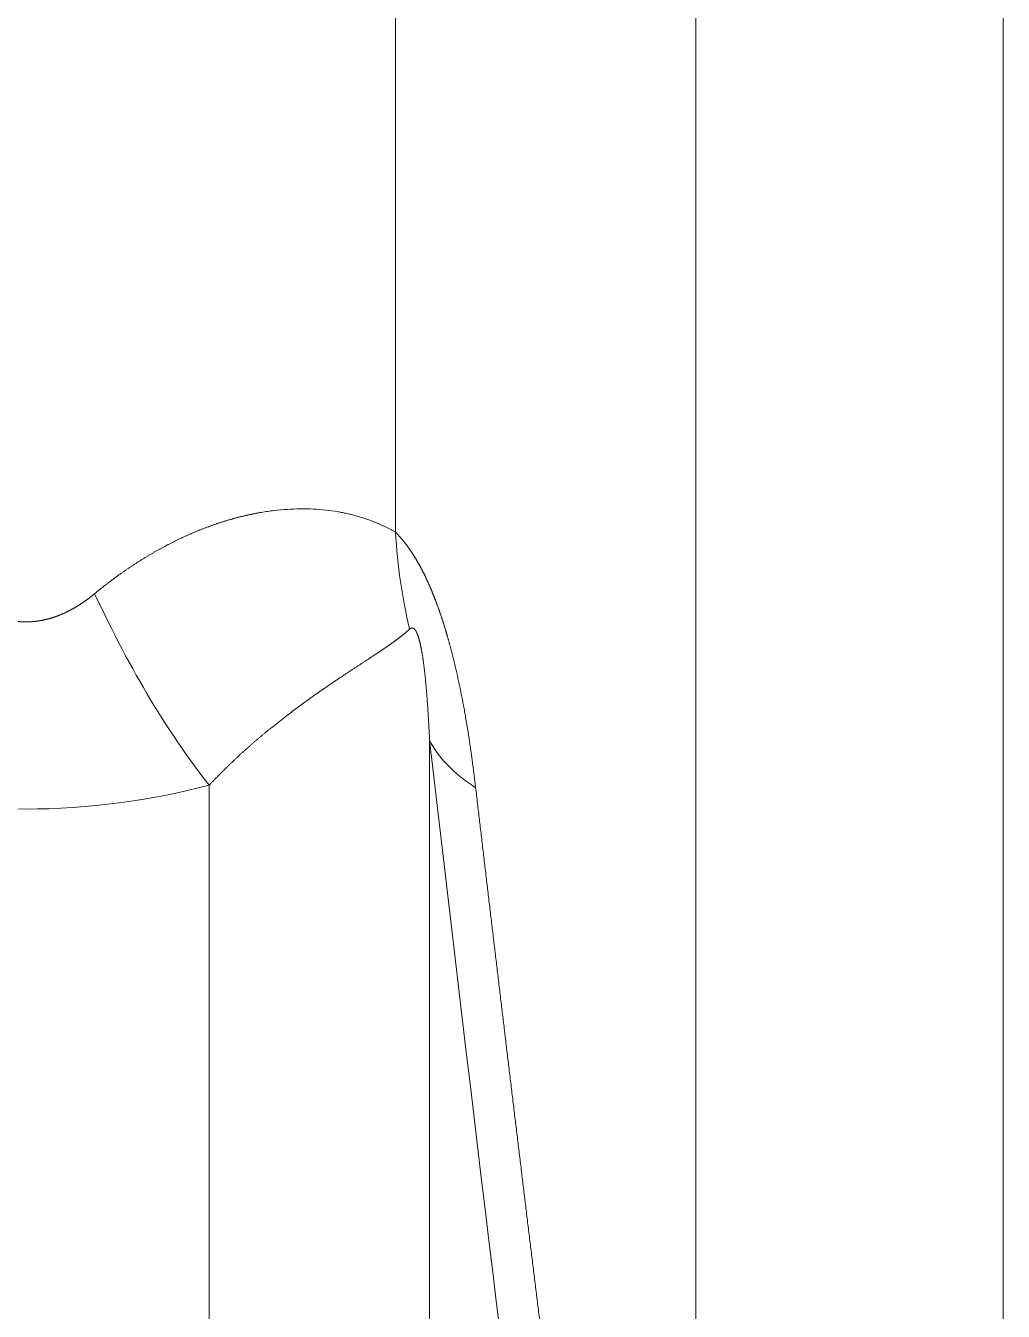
# Model space of a CAD drawing. Header units: millimetres. Extents: x 4664 to 8864, y -38 to 2932.
# Drawn here: x 7940.621 to 7944.417, y 2252.631 to 2257.621 of the extents above; entities that cross this region are included whole.
import ezdxf

# ---------------------------------------------------------------- set-up
doc = ezdxf.new("R2010")
doc.units = ezdxf.units.MM

msp = doc.modelspace()

# ---------------------------------------------------------------- linework, layer by layer
at = {"lineweight": 5}
for p, q in [((7942.0577, 2255.6545), (7942.0577, 2274.0569)), ((7944.4175, 2271.1336), (7944.4175, 2247.5065)), ((7943.2229, 2247.8684), (7943.2229, 2270.7219)), ((7942.1896, 2240.3411), (7942.1896, 2254.8477)), ((7941.3336, 2254.6732), (7941.3336, 2240.8271))]:
    msp.add_line(p, q, dxfattribs=at)
for centre, major_axis, ratio, start_param, end_param in [((7944.4469, 2256.2373), (1.8427, 1.851), 0.824618, 2.503991, 2.670008), ((7941.3336, 2256.8128), (-0.6646, 2.5259), 0.341532, 2.064293, 2.485189), ((7944.7577, 2255.2376), (2.5944, 0.3015), 0.315798, 3.251983, 3.506818), ((7950.7991, 2233.0242), (-8.8397, 54.288), 0.099808, 1.14091, 1.295848)]:
    msp.add_ellipse(centre, major_axis=major_axis, ratio=ratio, start_param=start_param, end_param=end_param, dxfattribs=at)
for points, knots in [([(7940.8887, 2255.4163), (7940.8902, 2255.4176), (7940.8933, 2255.4202), (7940.898, 2255.424), (7940.9027, 2255.4278), (7940.9074, 2255.4316), (7940.9121, 2255.4353), (7940.9168, 2255.4391), (7940.9215, 2255.4428), (7940.9262, 2255.4465), (7940.9309, 2255.4502), (7940.9356, 2255.4538), (7940.9404, 2255.4575), (7940.9451, 2255.4611), (7940.9499, 2255.4647), (7940.9546, 2255.4682), (7940.9594, 2255.4718), (7940.9641, 2255.4753), (7940.9689, 2255.4788), (7940.9737, 2255.4823), (7940.9785, 2255.4858), (7940.9832, 2255.4892), (7940.988, 2255.4926), (7940.9928, 2255.4961), (7940.9976, 2255.4994), (7941.0024, 2255.5028), (7941.0073, 2255.5061), (7941.0121, 2255.5095), (7941.0169, 2255.5127), (7941.0217, 2255.516), (7941.0266, 2255.5193), (7941.0314, 2255.5225), (7941.0363, 2255.5257), (7941.0411, 2255.5289), (7941.046, 2255.5321), (7941.0508, 2255.5352), (7941.0557, 2255.5383), (7941.0606, 2255.5414), (7941.0654, 2255.5445), (7941.0703, 2255.5476), (7941.0752, 2255.5506), (7941.0801, 2255.5536), (7941.085, 2255.5566), (7941.0899, 2255.5596), (7941.0948, 2255.5625), (7941.0997, 2255.5655), (7941.1046, 2255.5684), (7941.1095, 2255.5712), (7941.1144, 2255.5741), (7941.1193, 2255.5769), (7941.1242, 2255.5798), (7941.1292, 2255.5825), (7941.1341, 2255.5853), (7941.139, 2255.5881), (7941.1439, 2255.5908), (7941.1489, 2255.5935), (7941.1538, 2255.5962), (7941.1588, 2255.5988), (7941.1637, 2255.6015), (7941.1687, 2255.6041), (7941.1736, 2255.6067), (7941.1786, 2255.6092), (7941.1835, 2255.6118), (7941.1885, 2255.6143), (7941.1934, 2255.6168), (7941.1984, 2255.6192), (7941.2034, 2255.6217), (7941.2083, 2255.6241), (7941.2133, 2255.6265), (7941.2183, 2255.6289), (7941.2233, 2255.6313), (7941.2282, 2255.6336), (7941.2332, 2255.6359), (7941.2382, 2255.6382), (7941.2432, 2255.6405), (7941.2481, 2255.6427), (7941.2531, 2255.6449), (7941.2581, 2255.6471), (7941.2631, 2255.6493), (7941.2681, 2255.6515), (7941.2731, 2255.6536), (7941.278, 2255.6557), (7941.283, 2255.6578), (7941.288, 2255.6598), (7941.293, 2255.6618), (7941.298, 2255.6639), (7941.303, 2255.6658), (7941.308, 2255.6678), (7941.3129, 2255.6697), (7941.3179, 2255.6716), (7941.3229, 2255.6735), (7941.3279, 2255.6754), (7941.3329, 2255.6772), (7941.3379, 2255.6791), (7941.3429, 2255.6808), (7941.3478, 2255.6826), (7941.3528, 2255.6844), (7941.3578, 2255.6861), (7941.3628, 2255.6878), (7941.3678, 2255.6895), (7941.3727, 2255.6911), (7941.3777, 2255.6927), (7941.3827, 2255.6943), (7941.3877, 2255.6959), (7941.3926, 2255.6975), (7941.3976, 2255.699), (7941.4026, 2255.7005), (7941.4075, 2255.702), (7941.4125, 2255.7034), (7941.4175, 2255.7048), (7941.4224, 2255.7063), (7941.4274, 2255.7076), (7941.4323, 2255.709), (7941.4373, 2255.7103), (7941.4422, 2255.7116), (7941.4472, 2255.7129), (7941.4521, 2255.7142), (7941.457, 2255.7154), (7941.462, 2255.7166), (7941.4669, 2255.7178), (7941.4718, 2255.719), (7941.4767, 2255.7201), (7941.4817, 2255.7212), (7941.4866, 2255.7223), (7941.4915, 2255.7234), (7941.4964, 2255.7244), (7941.5013, 2255.7254), (7941.5062, 2255.7264), (7941.5111, 2255.7274), (7941.516, 2255.7283), (7941.5208, 2255.7292), (7941.5257, 2255.7301), (7941.5306, 2255.731), (7941.5509, 2255.7344), (7941.5866, 2255.7396), (7941.6373, 2255.7442), (7941.6878, 2255.746), (7941.7378, 2255.7451), (7941.7869, 2255.7413), (7941.8244, 2255.7361), (7941.8512, 2255.7312), (7941.8682, 2255.7276), (7941.8856, 2255.7235), (7941.9034, 2255.7188), (7941.9214, 2255.7136), (7941.9396, 2255.7077), (7941.9537, 2255.7028), (7941.9636, 2255.6991), (7941.9694, 2255.6969), (7941.9752, 2255.6946), (7941.9809, 2255.6923), (7941.9865, 2255.69), (7941.992, 2255.6876), (7941.9975, 2255.6852), (7942.0029, 2255.6828), (7942.0083, 2255.6804), (7942.0135, 2255.6779), (7942.0187, 2255.6754), (7942.0239, 2255.6729), (7942.0289, 2255.6704), (7942.0339, 2255.6678), (7942.0388, 2255.6652), (7942.0436, 2255.6626), (7942.0484, 2255.6599), (7942.0531, 2255.6572), (7942.0561, 2255.6554), (7942.0577, 2255.6545)], [0, 0, 0, 0, 0.003859, 0.007715, 0.01157, 0.015422, 0.019272, 0.023121, 0.026967, 0.030812, 0.034655, 0.038496, 0.042335, 0.046172, 0.050007, 0.05384, 0.057672, 0.061502, 0.06533, 0.069157, 0.072981, 0.076804, 0.080626, 0.084446, 0.088264, 0.092081, 0.095896, 0.099709, 0.103521, 0.107332, 0.111141, 0.114948, 0.118754, 0.122559, 0.126362, 0.130164, 0.133965, 0.137764, 0.141562, 0.145359, 0.149154, 0.152948, 0.156741, 0.160533, 0.164324, 0.168113, 0.171902, 0.175689, 0.179475, 0.18326, 0.187044, 0.190827, 0.194609, 0.19839, 0.202171, 0.20595, 0.209728, 0.213506, 0.217282, 0.221058, 0.224833, 0.228607, 0.232381, 0.236153, 0.239925, 0.243697, 0.247467, 0.251237, 0.255006, 0.258775, 0.262543, 0.266311, 0.270078, 0.273844, 0.27761, 0.281376, 0.285141, 0.288906, 0.29267, 0.296434, 0.300198, 0.303961, 0.307724, 0.311486, 0.315249, 0.319011, 0.322773, 0.326535, 0.330296, 0.334057, 0.337819, 0.34158, 0.345341, 0.349102, 0.352863, 0.356624, 0.360385, 0.364146, 0.367907, 0.371669, 0.37543, 0.379191, 0.382953, 0.386715, 0.390477, 0.394239, 0.398001, 0.401764, 0.405527, 0.409291, 0.413054, 0.416818, 0.420583, 0.424347, 0.428113, 0.431878, 0.435645, 0.439411, 0.443178, 0.446946, 0.450714, 0.454483, 0.458253, 0.462023, 0.465794, 0.469565, 0.473337, 0.47711, 0.480884, 0.484658, 0.488434, 0.49221, 0.495987, 0.499764, 0.539466, 0.579935, 0.621194, 0.663266, 0.706173, 0.749935, 0.765539, 0.781883, 0.798967, 0.816792, 0.835357, 0.854665, 0.874715, 0.88132, 0.887925, 0.894528, 0.90113, 0.90773, 0.91433, 0.920927, 0.927524, 0.934119, 0.940713, 0.947306, 0.953897, 0.960487, 0.967076, 0.973663, 0.980249, 0.986834, 0.993418, 1, 1, 1, 1]), ([(7942.0577, 2255.6545), (7942.0582, 2255.654), (7942.0592, 2255.653), (7942.0608, 2255.6514), (7942.0623, 2255.6498), (7942.0638, 2255.6482), (7942.0654, 2255.6466), (7942.0669, 2255.645), (7942.0685, 2255.6433), (7942.07, 2255.6416), (7942.0715, 2255.64), (7942.073, 2255.6383), (7942.0746, 2255.6366), (7942.0761, 2255.6349), (7942.0776, 2255.6331), (7942.0791, 2255.6314), (7942.0806, 2255.6296), (7942.0821, 2255.6279), (7942.0836, 2255.6261), (7942.0851, 2255.6243), (7942.0866, 2255.6225), (7942.0881, 2255.6206), (7942.0896, 2255.6188), (7942.0911, 2255.617), (7942.0926, 2255.6151), (7942.094, 2255.6132), (7942.0955, 2255.6113), (7942.097, 2255.6094), (7942.0985, 2255.6075), (7942.0999, 2255.6055), (7942.1014, 2255.6036), (7942.1028, 2255.6016), (7942.1043, 2255.5996), (7942.1058, 2255.5976), (7942.1072, 2255.5956), (7942.1087, 2255.5936), (7942.1101, 2255.5916), (7942.1115, 2255.5895), (7942.113, 2255.5874), (7942.1144, 2255.5854), (7942.1158, 2255.5833), (7942.1173, 2255.5812), (7942.1187, 2255.579), (7942.1201, 2255.5769), (7942.1215, 2255.5747), (7942.123, 2255.5726), (7942.1244, 2255.5704), (7942.1258, 2255.5682), (7942.1272, 2255.566), (7942.1286, 2255.5638), (7942.13, 2255.5615), (7942.1314, 2255.5593), (7942.1328, 2255.557), (7942.1342, 2255.5548), (7942.1356, 2255.5525), (7942.1369, 2255.5502), (7942.1383, 2255.5478), (7942.1397, 2255.5455), (7942.1411, 2255.5432), (7942.1424, 2255.5408), (7942.1438, 2255.5384), (7942.1452, 2255.536), (7942.1465, 2255.5336), (7942.1479, 2255.5312), (7942.1492, 2255.5288), (7942.1506, 2255.5264), (7942.1519, 2255.5239), (7942.1533, 2255.5214), (7942.1546, 2255.5189), (7942.156, 2255.5164), (7942.1573, 2255.5139), (7942.1586, 2255.5114), (7942.16, 2255.5088), (7942.1613, 2255.5063), (7942.1626, 2255.5037), (7942.1639, 2255.5011), (7942.1653, 2255.4985), (7942.1666, 2255.4959), (7942.1679, 2255.4933), (7942.1692, 2255.4907), (7942.1705, 2255.488), (7942.1718, 2255.4853), (7942.1731, 2255.4827), (7942.1744, 2255.48), (7942.1757, 2255.4773), (7942.177, 2255.4745), (7942.1782, 2255.4718), (7942.1795, 2255.469), (7942.1808, 2255.4663), (7942.1821, 2255.4635), (7942.1834, 2255.4607), (7942.1846, 2255.4579), (7942.1859, 2255.4551), (7942.1872, 2255.4522), (7942.1884, 2255.4494), (7942.1897, 2255.4465), (7942.1909, 2255.4437), (7942.1922, 2255.4408), (7942.1934, 2255.4379), (7942.1947, 2255.4349), (7942.1959, 2255.432), (7942.1971, 2255.4291), (7942.1984, 2255.4261), (7942.1996, 2255.4231), (7942.2008, 2255.4201), (7942.2021, 2255.4171), (7942.2033, 2255.4141), (7942.2045, 2255.4111), (7942.2057, 2255.408), (7942.2069, 2255.405), (7942.2081, 2255.4019), (7942.2093, 2255.3988), (7942.2105, 2255.3957), (7942.2117, 2255.3926), (7942.2129, 2255.3895), (7942.2141, 2255.3863), (7942.2153, 2255.3832), (7942.2165, 2255.38), (7942.2177, 2255.3768), (7942.2189, 2255.3736), (7942.22, 2255.3704), (7942.2212, 2255.3672), (7942.2224, 2255.364), (7942.2236, 2255.3607), (7942.2247, 2255.3574), (7942.2259, 2255.3542), (7942.227, 2255.3509), (7942.2282, 2255.3476), (7942.2293, 2255.3442), (7942.2305, 2255.3409), (7942.2316, 2255.3375), (7942.2328, 2255.3342), (7942.2339, 2255.3308), (7942.2351, 2255.3274), (7942.2362, 2255.324), (7942.2373, 2255.3206), (7942.2384, 2255.3171), (7942.2396, 2255.3137), (7942.2407, 2255.3102), (7942.2418, 2255.3068), (7942.2429, 2255.3033), (7942.244, 2255.2998), (7942.2451, 2255.2963), (7942.2462, 2255.2927), (7942.2473, 2255.2892), (7942.2484, 2255.2856), (7942.2495, 2255.282), (7942.2506, 2255.2785), (7942.2517, 2255.2749), (7942.2528, 2255.2712), (7942.2539, 2255.2676), (7942.2549, 2255.264), (7942.256, 2255.2603), (7942.2571, 2255.2566), (7942.2582, 2255.253), (7942.2592, 2255.2493), (7942.2603, 2255.2455), (7942.2613, 2255.2418), (7942.2624, 2255.2381), (7942.2635, 2255.2343), (7942.2645, 2255.2306), (7942.2656, 2255.2268), (7942.2681, 2255.2176), (7942.2721, 2255.2028), (7942.2774, 2255.1824), (7942.2826, 2255.1618), (7942.2877, 2255.1409), (7942.2927, 2255.1198), (7942.2975, 2255.0984), (7942.3023, 2255.0768), (7942.307, 2255.0549), (7942.3115, 2255.0327), (7942.316, 2255.0103), (7942.3203, 2254.9877), (7942.3246, 2254.9648), (7942.328, 2254.9455), (7942.3307, 2254.9298), (7942.3327, 2254.9179), (7942.3348, 2254.9058), (7942.3368, 2254.8935), (7942.3388, 2254.8811), (7942.3407, 2254.8686), (7942.3427, 2254.8559), (7942.3446, 2254.8431), (7942.3465, 2254.8301), (7942.3485, 2254.817), (7942.3504, 2254.8037), (7942.3522, 2254.7903), (7942.3541, 2254.7768), (7942.3559, 2254.7631), (7942.3578, 2254.7493), (7942.3596, 2254.7353), (7942.3614, 2254.7212), (7942.3632, 2254.7069), (7942.365, 2254.6925), (7942.3667, 2254.678), (7942.3679, 2254.6683), (7942.3685, 2254.6634)], [0, 0, 0, 0, 0.003331, 0.006653, 0.009966, 0.013271, 0.016566, 0.019854, 0.023133, 0.026403, 0.029666, 0.03292, 0.036166, 0.039405, 0.042635, 0.045858, 0.049073, 0.052281, 0.055482, 0.058675, 0.061861, 0.065039, 0.068211, 0.071376, 0.074534, 0.077686, 0.080831, 0.08397, 0.087102, 0.090229, 0.093349, 0.096463, 0.099571, 0.102674, 0.105771, 0.108862, 0.111948, 0.115029, 0.118105, 0.121176, 0.124241, 0.127302, 0.130359, 0.133411, 0.136458, 0.139501, 0.14254, 0.145575, 0.148606, 0.151633, 0.154656, 0.157676, 0.160693, 0.163706, 0.166716, 0.169723, 0.172727, 0.175728, 0.178726, 0.181722, 0.184716, 0.187707, 0.190696, 0.193683, 0.196668, 0.199652, 0.202634, 0.205614, 0.208593, 0.21157, 0.214547, 0.217522, 0.220497, 0.223471, 0.226444, 0.229417, 0.23239, 0.235362, 0.238334, 0.241307, 0.244279, 0.247252, 0.250225, 0.253199, 0.256174, 0.259149, 0.262125, 0.265103, 0.268081, 0.271061, 0.274043, 0.277026, 0.280011, 0.282998, 0.285986, 0.288977, 0.29197, 0.294966, 0.297964, 0.300965, 0.303968, 0.306974, 0.309984, 0.312996, 0.316012, 0.319031, 0.322054, 0.32508, 0.32811, 0.331144, 0.334182, 0.337225, 0.340271, 0.343322, 0.346377, 0.349437, 0.352501, 0.355571, 0.358645, 0.361725, 0.36481, 0.3679, 0.370995, 0.374096, 0.377203, 0.380315, 0.383434, 0.386558, 0.389688, 0.392825, 0.395968, 0.399118, 0.402274, 0.405436, 0.408606, 0.411782, 0.414965, 0.418156, 0.421354, 0.424558, 0.427771, 0.430991, 0.434218, 0.437453, 0.440696, 0.443947, 0.447206, 0.450473, 0.453748, 0.457031, 0.460323, 0.463624, 0.466932, 0.47025, 0.473576, 0.476912, 0.480256, 0.483609, 0.486971, 0.490343, 0.493724, 0.497114, 0.500514, 0.518492, 0.536632, 0.554945, 0.573441, 0.592128, 0.611016, 0.630114, 0.649431, 0.668975, 0.688753, 0.708774, 0.729046, 0.749574, 0.760073, 0.77071, 0.781486, 0.792402, 0.803457, 0.814654, 0.825993, 0.837475, 0.8491, 0.860869, 0.872782, 0.884841, 0.897046, 0.909397, 0.921895, 0.934541, 0.947335, 0.960277, 0.973369, 0.986609, 1, 1, 1, 1]), ([(7940.3536, 2255.4163), (7940.3546, 2255.4155), (7940.3565, 2255.414), (7940.3594, 2255.4116), (7940.3623, 2255.4093), (7940.3652, 2255.407), (7940.368, 2255.4048), (7940.3709, 2255.4025), (7940.3738, 2255.4003), (7940.3767, 2255.3981), (7940.3796, 2255.396), (7940.3825, 2255.3938), (7940.3854, 2255.3917), (7940.3882, 2255.3897), (7940.3911, 2255.3876), (7940.394, 2255.3856), (7940.3969, 2255.3836), (7940.3998, 2255.3816), (7940.4027, 2255.3796), (7940.4056, 2255.3777), (7940.4085, 2255.3758), (7940.4114, 2255.3739), (7940.4143, 2255.3721), (7940.4172, 2255.3703), (7940.4201, 2255.3685), (7940.423, 2255.3667), (7940.4259, 2255.365), (7940.4288, 2255.3632), (7940.4317, 2255.3615), (7940.4346, 2255.3599), (7940.4375, 2255.3582), (7940.4404, 2255.3566), (7940.4433, 2255.355), (7940.4462, 2255.3535), (7940.4491, 2255.3519), (7940.452, 2255.3504), (7940.4549, 2255.3489), (7940.4578, 2255.3475), (7940.4607, 2255.346), (7940.4636, 2255.3446), (7940.4665, 2255.3432), (7940.4694, 2255.3419), (7940.4723, 2255.3405), (7940.4752, 2255.3392), (7940.4782, 2255.338), (7940.4811, 2255.3367), (7940.484, 2255.3355), (7940.4869, 2255.3343), (7940.4898, 2255.3331), (7940.4927, 2255.3319), (7940.4956, 2255.3308), (7940.4985, 2255.3297), (7940.5015, 2255.3286), (7940.5044, 2255.3276), (7940.5073, 2255.3266), (7940.5102, 2255.3256), (7940.5131, 2255.3246), (7940.516, 2255.3237), (7940.5189, 2255.3227), (7940.5219, 2255.3219), (7940.5248, 2255.321), (7940.5277, 2255.3201), (7940.5306, 2255.3193), (7940.5335, 2255.3185), (7940.5364, 2255.3178), (7940.5394, 2255.317), (7940.5423, 2255.3163), (7940.5452, 2255.3156), (7940.5481, 2255.315), (7940.551, 2255.3144), (7940.554, 2255.3137), (7940.5569, 2255.3132), (7940.5598, 2255.3126), (7940.5627, 2255.3121), (7940.5656, 2255.3116), (7940.5686, 2255.3111), (7940.5715, 2255.3106), (7940.5744, 2255.3102), (7940.5773, 2255.3098), (7940.5802, 2255.3094), (7940.5832, 2255.3091), (7940.5861, 2255.3088), (7940.589, 2255.3085), (7940.5919, 2255.3082), (7940.5948, 2255.3079), (7940.5978, 2255.3077), (7940.6007, 2255.3075), (7940.6036, 2255.3074), (7940.6065, 2255.3072), (7940.6095, 2255.3071), (7940.6124, 2255.307), (7940.6153, 2255.3069), (7940.6182, 2255.3069), (7940.6211, 2255.3069), (7940.6241, 2255.3069), (7940.627, 2255.3069), (7940.6299, 2255.307), (7940.6328, 2255.3071), (7940.6358, 2255.3072), (7940.6387, 2255.3074), (7940.6416, 2255.3075), (7940.6445, 2255.3077), (7940.6474, 2255.3079), (7940.6504, 2255.3082), (7940.6533, 2255.3085), (7940.6562, 2255.3088), (7940.6591, 2255.3091), (7940.662, 2255.3094), (7940.665, 2255.3098), (7940.6679, 2255.3102), (7940.6708, 2255.3106), (7940.6737, 2255.3111), (7940.6767, 2255.3116), (7940.6796, 2255.3121), (7940.6825, 2255.3126), (7940.6854, 2255.3132), (7940.6883, 2255.3137), (7940.6913, 2255.3144), (7940.6942, 2255.315), (7940.6971, 2255.3156), (7940.7, 2255.3163), (7940.7029, 2255.317), (7940.7058, 2255.3178), (7940.7088, 2255.3185), (7940.7117, 2255.3193), (7940.7146, 2255.3201), (7940.7175, 2255.321), (7940.7204, 2255.3219), (7940.7233, 2255.3227), (7940.7263, 2255.3237), (7940.7292, 2255.3246), (7940.7321, 2255.3256), (7940.735, 2255.3266), (7940.7379, 2255.3276), (7940.7408, 2255.3286), (7940.7437, 2255.3297), (7940.7467, 2255.3308), (7940.7496, 2255.3319), (7940.7525, 2255.3331), (7940.7554, 2255.3343), (7940.7583, 2255.3355), (7940.7612, 2255.3367), (7940.7641, 2255.338), (7940.767, 2255.3392), (7940.7699, 2255.3405), (7940.7729, 2255.3419), (7940.7758, 2255.3432), (7940.7787, 2255.3446), (7940.7816, 2255.346), (7940.7845, 2255.3475), (7940.7874, 2255.3489), (7940.7903, 2255.3504), (7940.7932, 2255.3519), (7940.7961, 2255.3535), (7940.799, 2255.355), (7940.8019, 2255.3566), (7940.8048, 2255.3582), (7940.8077, 2255.3599), (7940.8106, 2255.3615), (7940.8135, 2255.3632), (7940.8164, 2255.365), (7940.8193, 2255.3667), (7940.8222, 2255.3685), (7940.8251, 2255.3703), (7940.828, 2255.3721), (7940.8309, 2255.3739), (7940.8338, 2255.3758), (7940.8367, 2255.3777), (7940.8396, 2255.3796), (7940.8425, 2255.3816), (7940.8454, 2255.3836), (7940.8483, 2255.3856), (7940.8512, 2255.3876), (7940.854, 2255.3897), (7940.8569, 2255.3917), (7940.8598, 2255.3938), (7940.8627, 2255.396), (7940.8656, 2255.3981), (7940.8685, 2255.4003), (7940.8714, 2255.4025), (7940.8743, 2255.4048), (7940.8771, 2255.407), (7940.88, 2255.4093), (7940.8829, 2255.4116), (7940.8858, 2255.414), (7940.8877, 2255.4155), (7940.8887, 2255.4163)], [0, 0, 0, 0, 0.006816, 0.013593, 0.02033, 0.027027, 0.033686, 0.040306, 0.046887, 0.053429, 0.059934, 0.0664, 0.072829, 0.07922, 0.085574, 0.09189, 0.09817, 0.104414, 0.110621, 0.116793, 0.122928, 0.129029, 0.135094, 0.141124, 0.14712, 0.153081, 0.159009, 0.164903, 0.170763, 0.176591, 0.182385, 0.188148, 0.193878, 0.199577, 0.205244, 0.210881, 0.216486, 0.222062, 0.227607, 0.233123, 0.23861, 0.244068, 0.249498, 0.2549, 0.260274, 0.265621, 0.270941, 0.276235, 0.281503, 0.286746, 0.291964, 0.297157, 0.302326, 0.307472, 0.312594, 0.317694, 0.322771, 0.327827, 0.332862, 0.337876, 0.34287, 0.347844, 0.352799, 0.357735, 0.362653, 0.367554, 0.372438, 0.377305, 0.382156, 0.386992, 0.391814, 0.396621, 0.401414, 0.406195, 0.410963, 0.415719, 0.420464, 0.425198, 0.429922, 0.434637, 0.439343, 0.44404, 0.448731, 0.453414, 0.45809, 0.462761, 0.467427, 0.472089, 0.476747, 0.481401, 0.486053, 0.490703, 0.495352, 0.5, 0.504648, 0.509297, 0.513947, 0.518599, 0.523253, 0.527911, 0.532573, 0.537239, 0.54191, 0.546586, 0.551269, 0.55596, 0.560657, 0.565363, 0.570078, 0.574802, 0.579536, 0.584281, 0.589037, 0.593805, 0.598586, 0.603379, 0.608186, 0.613008, 0.617844, 0.622695, 0.627562, 0.632446, 0.637347, 0.642265, 0.647201, 0.652156, 0.65713, 0.662124, 0.667138, 0.672173, 0.677229, 0.682306, 0.687406, 0.692528, 0.697674, 0.702843, 0.708036, 0.713254, 0.718497, 0.723765, 0.729059, 0.734379, 0.739726, 0.7451, 0.750502, 0.755932, 0.76139, 0.766877, 0.772393, 0.777938, 0.783514, 0.789119, 0.794756, 0.800423, 0.806122, 0.811852, 0.817615, 0.823409, 0.829237, 0.835097, 0.840991, 0.846919, 0.85288, 0.858876, 0.864906, 0.870971, 0.877072, 0.883207, 0.889379, 0.895586, 0.90183, 0.90811, 0.914426, 0.92078, 0.927171, 0.9336, 0.940066, 0.946571, 0.953113, 0.959694, 0.966314, 0.972973, 0.97967, 0.986407, 0.993184, 1, 1, 1, 1]), ([(7942.1896, 2254.8477), (7942.1895, 2254.8503), (7942.1892, 2254.8557), (7942.1888, 2254.8636), (7942.1885, 2254.8715), (7942.1881, 2254.8793), (7942.1877, 2254.887), (7942.1872, 2254.8947), (7942.1868, 2254.9022), (7942.1864, 2254.9098), (7942.186, 2254.9172), (7942.1856, 2254.9245), (7942.1851, 2254.9318), (7942.1847, 2254.939), (7942.1843, 2254.9462), (7942.1838, 2254.9532), (7942.1834, 2254.9602), (7942.1829, 2254.9671), (7942.1825, 2254.9739), (7942.182, 2254.9807), (7942.1815, 2254.9874), (7942.181, 2254.994), (7942.1806, 2255.0005), (7942.1801, 2255.007), (7942.1796, 2255.0134), (7942.1791, 2255.0197), (7942.1786, 2255.0259), (7942.1781, 2255.0321), (7942.1776, 2255.0382), (7942.1771, 2255.0442), (7942.1766, 2255.0501), (7942.176, 2255.056), (7942.1755, 2255.0618), (7942.175, 2255.0675), (7942.1745, 2255.0732), (7942.1739, 2255.0787), (7942.1734, 2255.0842), (7942.1728, 2255.0896), (7942.1723, 2255.095), (7942.1717, 2255.1003), (7942.1712, 2255.1055), (7942.1706, 2255.1106), (7942.17, 2255.1156), (7942.1694, 2255.1206), (7942.1689, 2255.1255), (7942.1683, 2255.1303), (7942.1677, 2255.1351), (7942.1671, 2255.1397), (7942.1665, 2255.1443), (7942.1659, 2255.1488), (7942.1653, 2255.1533), (7942.1647, 2255.1577), (7942.164, 2255.162), (7942.1634, 2255.1662), (7942.1628, 2255.1703), (7942.1622, 2255.1744), (7942.1615, 2255.1784), (7942.1609, 2255.1823), (7942.1603, 2255.1862), (7942.1596, 2255.19), (7942.159, 2255.1937), (7942.1583, 2255.1973), (7942.1576, 2255.2009), (7942.157, 2255.2043), (7942.1563, 2255.2077), (7942.1556, 2255.2111), (7942.1549, 2255.2143), (7942.1543, 2255.2175), (7942.1536, 2255.2206), (7942.1529, 2255.2236), (7942.1522, 2255.2266), (7942.1515, 2255.2295), (7942.1508, 2255.2323), (7942.1501, 2255.235), (7942.1494, 2255.2376), (7942.1486, 2255.2402), (7942.1479, 2255.2427), (7942.1472, 2255.2452), (7942.1465, 2255.2475), (7942.1457, 2255.2498), (7942.145, 2255.252), (7942.1442, 2255.2541), (7942.1435, 2255.2562), (7942.1427, 2255.2582), (7942.142, 2255.2601), (7942.1412, 2255.2619), (7942.1404, 2255.2637), (7942.1397, 2255.2654), (7942.1389, 2255.267), (7942.1381, 2255.2685), (7942.1373, 2255.27), (7942.1365, 2255.2713), (7942.1357, 2255.2726), (7942.1349, 2255.2739), (7942.1341, 2255.275), (7942.1333, 2255.2761), (7942.1325, 2255.2771), (7942.1317, 2255.278), (7942.1309, 2255.2789), (7942.1301, 2255.2797), (7942.1293, 2255.2804), (7942.1284, 2255.281), (7942.1276, 2255.2816), (7942.1268, 2255.282), (7942.1259, 2255.2824), (7942.1251, 2255.2828), (7942.1242, 2255.283), (7942.1234, 2255.2832), (7942.1225, 2255.2833), (7942.1216, 2255.2833), (7942.1208, 2255.2833), (7942.1199, 2255.2832), (7942.119, 2255.283), (7942.1182, 2255.2827), (7942.1173, 2255.2823), (7942.1164, 2255.2819), (7942.1155, 2255.2814), (7942.1146, 2255.2808), (7942.1137, 2255.2802), (7942.1128, 2255.2795), (7942.1122, 2255.2789), (7942.1119, 2255.2787)], [0, 0, 0, 0, 0.017906, 0.035612, 0.05312, 0.070428, 0.087536, 0.104446, 0.121157, 0.137669, 0.153982, 0.170096, 0.186012, 0.20173, 0.217249, 0.23257, 0.247692, 0.262617, 0.277344, 0.291873, 0.306204, 0.320338, 0.334275, 0.348015, 0.361558, 0.374903, 0.388053, 0.401006, 0.413762, 0.426323, 0.438688, 0.450857, 0.462831, 0.474611, 0.486195, 0.497584, 0.50878, 0.519782, 0.53059, 0.541204, 0.551626, 0.561856, 0.571893, 0.581739, 0.591394, 0.600857, 0.610131, 0.619215, 0.62811, 0.636816, 0.645335, 0.653667, 0.661812, 0.669772, 0.677547, 0.685138, 0.692547, 0.699774, 0.70682, 0.713687, 0.720376, 0.726889, 0.733227, 0.739391, 0.745385, 0.751208, 0.756865, 0.762357, 0.767687, 0.772858, 0.777873, 0.782735, 0.787448, 0.792017, 0.796446, 0.800739, 0.804903, 0.808943, 0.812866, 0.81668, 0.820392, 0.82401, 0.827544, 0.831003, 0.834399, 0.837742, 0.841044, 0.844316, 0.847572, 0.850824, 0.854085, 0.857366, 0.860681, 0.864041, 0.867458, 0.870943, 0.874505, 0.878155, 0.881902, 0.885753, 0.889717, 0.8938, 0.898009, 0.902349, 0.906826, 0.911445, 0.916211, 0.921126, 0.926195, 0.931422, 0.936808, 0.942358, 0.948073, 0.953957, 0.96001, 0.966235, 0.972634, 0.979209, 0.98596, 0.99289, 1, 1, 1, 1]), ([(7942.1119, 2255.2787), (7942.1113, 2255.2781), (7942.1101, 2255.277), (7942.1083, 2255.2754), (7942.1064, 2255.2737), (7942.1046, 2255.272), (7942.1026, 2255.2703), (7942.1007, 2255.2687), (7942.0987, 2255.2669), (7942.0966, 2255.2652), (7942.0946, 2255.2635), (7942.0924, 2255.2617), (7942.0903, 2255.26), (7942.0881, 2255.2582), (7942.0859, 2255.2564), (7942.0836, 2255.2546), (7942.0813, 2255.2527), (7942.079, 2255.2509), (7942.0766, 2255.2491), (7942.0742, 2255.2472), (7942.0717, 2255.2453), (7942.0692, 2255.2434), (7942.0667, 2255.2415), (7942.0641, 2255.2395), (7942.0615, 2255.2376), (7942.0588, 2255.2356), (7942.0561, 2255.2336), (7942.0533, 2255.2316), (7942.0505, 2255.2295), (7942.0477, 2255.2275), (7942.0448, 2255.2254), (7942.0418, 2255.2233), (7942.0388, 2255.2212), (7942.0358, 2255.2191), (7942.0327, 2255.2169), (7942.0296, 2255.2147), (7942.0264, 2255.2125), (7942.0232, 2255.2103), (7942.0199, 2255.208), (7942.0166, 2255.2058), (7942.0132, 2255.2035), (7942.0098, 2255.2011), (7942.0063, 2255.1988), (7942.0028, 2255.1964), (7941.9992, 2255.194), (7941.9956, 2255.1916), (7941.9919, 2255.1891), (7941.9882, 2255.1866), (7941.9844, 2255.1841), (7941.9805, 2255.1815), (7941.9767, 2255.179), (7941.9727, 2255.1763), (7941.9687, 2255.1737), (7941.9646, 2255.171), (7941.9605, 2255.1683), (7941.9564, 2255.1656), (7941.9521, 2255.1628), (7941.9478, 2255.16), (7941.9435, 2255.1572), (7941.9391, 2255.1543), (7941.9347, 2255.1514), (7941.9301, 2255.1484), (7941.9256, 2255.1454), (7941.9209, 2255.1424), (7941.9163, 2255.1393), (7941.9115, 2255.1362), (7941.9067, 2255.1331), (7941.9018, 2255.1299), (7941.8969, 2255.1266), (7941.8919, 2255.1234), (7941.8869, 2255.1201), (7941.8818, 2255.1167), (7941.8766, 2255.1133), (7941.8714, 2255.1098), (7941.8661, 2255.1063), (7941.8607, 2255.1028), (7941.8553, 2255.0992), (7941.8498, 2255.0956), (7941.8443, 2255.0919), (7941.8387, 2255.0881), (7941.833, 2255.0844), (7941.8273, 2255.0805), (7941.8215, 2255.0766), (7941.8156, 2255.0727), (7941.8097, 2255.0687), (7941.8037, 2255.0646), (7941.792, 2255.0566), (7941.7744, 2255.0446), (7941.7506, 2255.0279), (7941.7264, 2255.0108), (7941.7018, 2254.993), (7941.6768, 2254.9746), (7941.6515, 2254.9557), (7941.6259, 2254.9361), (7941.5999, 2254.9159), (7941.5797, 2254.8998), (7941.5654, 2254.8882), (7941.557, 2254.8814), (7941.5487, 2254.8745), (7941.5403, 2254.8675), (7941.532, 2254.8605), (7941.5236, 2254.8534), (7941.5152, 2254.8463), (7941.5069, 2254.8391), (7941.4985, 2254.8318), (7941.4902, 2254.8245), (7941.4819, 2254.8171), (7941.4735, 2254.8096), (7941.4652, 2254.8021), (7941.4569, 2254.7945), (7941.4486, 2254.7868), (7941.4403, 2254.7791), (7941.432, 2254.7713), (7941.4237, 2254.7635), (7941.4154, 2254.7556), (7941.4072, 2254.7476), (7941.3989, 2254.7396), (7941.3907, 2254.7315), (7941.3825, 2254.7234), (7941.3743, 2254.7151), (7941.3661, 2254.7069), (7941.358, 2254.6986), (7941.3498, 2254.6902), (7941.3417, 2254.6818), (7941.3363, 2254.6761), (7941.3336, 2254.6732)], [0, 0, 0, 0, 0.004458, 0.00895, 0.013476, 0.018036, 0.02263, 0.027257, 0.031919, 0.036614, 0.041343, 0.046106, 0.050902, 0.055733, 0.060597, 0.065496, 0.070428, 0.075394, 0.080394, 0.085428, 0.090496, 0.095597, 0.100733, 0.105902, 0.111106, 0.116343, 0.121614, 0.126919, 0.132258, 0.137631, 0.143038, 0.148478, 0.153953, 0.159462, 0.165004, 0.17058, 0.176191, 0.181835, 0.187513, 0.193225, 0.198971, 0.204751, 0.210565, 0.216413, 0.222295, 0.228211, 0.23416, 0.240144, 0.246162, 0.252213, 0.258299, 0.264418, 0.270572, 0.276759, 0.282981, 0.289236, 0.295525, 0.301848, 0.308206, 0.314597, 0.321022, 0.327481, 0.333974, 0.340501, 0.347062, 0.353657, 0.360286, 0.366949, 0.373646, 0.380377, 0.387142, 0.393941, 0.400774, 0.407641, 0.414542, 0.421477, 0.428446, 0.435449, 0.442485, 0.449556, 0.456661, 0.4638, 0.470973, 0.47818, 0.48542, 0.492695, 0.500004, 0.527882, 0.555727, 0.58354, 0.611321, 0.639069, 0.666785, 0.694469, 0.72212, 0.749739, 0.758495, 0.767243, 0.775981, 0.78471, 0.793431, 0.802142, 0.810844, 0.819536, 0.82822, 0.836895, 0.845561, 0.854217, 0.862865, 0.871504, 0.880133, 0.888754, 0.897365, 0.905967, 0.914561, 0.923145, 0.931721, 0.940287, 0.948844, 0.957393, 0.965932, 0.974463, 0.982984, 0.991497, 1, 1, 1, 1]), ([(7941.3336, 2254.6732), (7941.1087, 2254.6141), (7940.8652, 2254.5804), (7940.3764, 2254.5805), (7940.1334, 2254.6141), (7939.9087, 2254.6732)], [0, 0, 0, 0, 0.5, 0.5, 1, 1, 1, 1]), ([(7942.3685, 2254.6634), (7942.3697, 2254.6531), (7942.3721, 2254.6327), (7942.3757, 2254.602), (7942.3793, 2254.5713), (7942.3829, 2254.5405), (7942.3865, 2254.5098), (7942.3902, 2254.479), (7942.3938, 2254.4483), (7942.3975, 2254.4175), (7942.4011, 2254.3867), (7942.4047, 2254.3559), (7942.4084, 2254.325), (7942.4121, 2254.2942), (7942.4157, 2254.2633), (7942.4194, 2254.2324), (7942.423, 2254.2015), (7942.4267, 2254.1706), (7942.4304, 2254.1397), (7942.4341, 2254.1087), (7942.4378, 2254.0778), (7942.4415, 2254.0468), (7942.4451, 2254.0158), (7942.4488, 2253.9848), (7942.4526, 2253.9537), (7942.4563, 2253.9227), (7942.46, 2253.8916), (7942.4637, 2253.8606), (7942.4674, 2253.8295), (7942.4711, 2253.7984), (7942.4749, 2253.7673), (7942.4786, 2253.7361), (7942.4823, 2253.705), (7942.4861, 2253.6738), (7942.4898, 2253.6426), (7942.4936, 2253.6114), (7942.4973, 2253.5802), (7942.5011, 2253.549), (7942.5048, 2253.5178), (7942.5086, 2253.4865), (7942.5124, 2253.4552), (7942.5161, 2253.4239), (7942.5199, 2253.3926), (7942.5237, 2253.3613), (7942.5275, 2253.33), (7942.5313, 2253.2986), (7942.5351, 2253.2673), (7942.5389, 2253.2359), (7942.5427, 2253.2045), (7942.5465, 2253.1731), (7942.5503, 2253.1416), (7942.5541, 2253.1102), (7942.558, 2253.0787), (7942.5618, 2253.0473), (7942.5656, 2253.0158), (7942.5694, 2252.9843), (7942.5733, 2252.9528), (7942.5771, 2252.9212), (7942.581, 2252.8897), (7942.5848, 2252.8581), (7942.5887, 2252.8265), (7942.5925, 2252.7949), (7942.5964, 2252.7633), (7942.6003, 2252.7317), (7942.6042, 2252.7001), (7942.608, 2252.6684), (7942.6119, 2252.6367), (7942.6158, 2252.6051), (7942.6197, 2252.5734), (7942.6236, 2252.5416), (7942.6275, 2252.5099), (7942.6314, 2252.4782), (7942.6353, 2252.4464), (7942.6392, 2252.4146), (7942.6431, 2252.3828), (7942.647, 2252.351), (7942.651, 2252.3192), (7942.6549, 2252.2874), (7942.6588, 2252.2555), (7942.6628, 2252.2237), (7942.6667, 2252.1918), (7942.6706, 2252.1599), (7942.6746, 2252.128), (7942.6785, 2252.0961), (7942.6825, 2252.0641), (7942.6865, 2252.0322), (7942.6904, 2252.0002), (7942.6944, 2251.9682), (7942.6984, 2251.9362), (7942.7024, 2251.9042), (7942.7063, 2251.8722), (7942.7103, 2251.8401), (7942.7143, 2251.8081), (7942.7183, 2251.776), (7942.7223, 2251.7439), (7942.7263, 2251.7118), (7942.7303, 2251.6797), (7942.7343, 2251.6476), (7942.7384, 2251.6154), (7942.7424, 2251.5833), (7942.7464, 2251.5511), (7942.7504, 2251.5189), (7942.7545, 2251.4867), (7942.7585, 2251.4545), (7942.7625, 2251.4223), (7942.7666, 2251.39), (7942.7706, 2251.3578), (7942.7747, 2251.3255), (7942.7798, 2251.2848), (7942.786, 2251.2356), (7942.7933, 2251.178), (7942.8005, 2251.1204), (7942.8078, 2251.0627), (7942.8151, 2251.0049), (7942.8224, 2250.9471), (7942.8298, 2250.8892), (7942.8371, 2250.8313), (7942.8445, 2250.7733), (7942.8518, 2250.7153), (7942.8592, 2250.6572), (7942.8666, 2250.5991), (7942.874, 2250.5409), (7942.8815, 2250.4826), (7942.8889, 2250.4243), (7942.8964, 2250.366), (7942.9038, 2250.3076), (7942.9113, 2250.2491), (7942.9188, 2250.1906), (7942.9264, 2250.132), (7942.9339, 2250.0734), (7942.9414, 2250.0148), (7942.949, 2249.956), (7942.9566, 2249.8973), (7942.9642, 2249.8384), (7942.9718, 2249.7796), (7942.9794, 2249.7206), (7942.987, 2249.6616), (7942.9947, 2249.6026), (7943.0023, 2249.5435), (7943.01, 2249.4844), (7943.0177, 2249.4252), (7943.0254, 2249.366), (7943.0331, 2249.3067), (7943.0409, 2249.2473), (7943.0486, 2249.1879), (7943.0564, 2249.1285), (7943.0642, 2249.069), (7943.072, 2249.0094), (7943.0798, 2248.9498), (7943.0876, 2248.8902), (7943.0955, 2248.8305), (7943.1033, 2248.7707), (7943.1112, 2248.7109), (7943.1191, 2248.6511), (7943.127, 2248.5912), (7943.1349, 2248.5312), (7943.1428, 2248.4712), (7943.1507, 2248.4111), (7943.1587, 2248.351), (7943.1667, 2248.2909), (7943.1746, 2248.2307), (7943.1826, 2248.1704), (7943.1907, 2248.1101), (7943.1987, 2248.0498), (7943.2067, 2247.9894), (7943.2148, 2247.9289), (7943.2202, 2247.8886), (7943.2229, 2247.8684)], [0, 0, 0, 0, 0.004598, 0.009198, 0.013799, 0.018402, 0.023006, 0.027612, 0.032219, 0.036828, 0.041437, 0.046049, 0.050662, 0.055276, 0.059892, 0.064509, 0.069127, 0.073747, 0.078369, 0.082992, 0.087616, 0.092242, 0.096869, 0.101498, 0.106128, 0.110759, 0.115392, 0.120026, 0.124662, 0.129299, 0.133938, 0.138578, 0.14322, 0.147863, 0.152507, 0.157153, 0.1618, 0.166449, 0.171099, 0.17575, 0.180403, 0.185057, 0.189713, 0.19437, 0.199029, 0.203689, 0.20835, 0.213013, 0.217678, 0.222343, 0.22701, 0.231679, 0.236349, 0.24102, 0.245693, 0.250367, 0.255043, 0.25972, 0.264398, 0.269078, 0.273759, 0.278442, 0.283126, 0.287811, 0.292498, 0.297187, 0.301876, 0.306567, 0.31126, 0.315954, 0.320649, 0.325346, 0.330044, 0.334744, 0.339445, 0.344147, 0.348851, 0.353556, 0.358262, 0.36297, 0.36768, 0.37239, 0.377102, 0.381816, 0.386531, 0.391247, 0.395965, 0.400684, 0.405404, 0.410126, 0.41485, 0.419574, 0.4243, 0.429028, 0.433757, 0.438487, 0.443218, 0.447951, 0.452686, 0.457422, 0.462159, 0.466897, 0.471637, 0.476379, 0.481121, 0.485865, 0.490611, 0.495358, 0.500106, 0.508566, 0.517032, 0.525504, 0.533981, 0.542464, 0.550952, 0.559447, 0.567946, 0.576452, 0.584963, 0.593479, 0.602002, 0.610529, 0.619063, 0.627602, 0.636146, 0.644697, 0.653252, 0.661814, 0.670381, 0.678953, 0.687531, 0.696115, 0.704704, 0.713298, 0.721899, 0.730504, 0.739116, 0.747732, 0.756355, 0.764982, 0.773616, 0.782255, 0.790899, 0.799549, 0.808204, 0.816865, 0.825531, 0.834203, 0.84288, 0.851563, 0.860251, 0.868945, 0.877644, 0.886348, 0.895058, 0.903773, 0.912494, 0.92122, 0.929952, 0.938689, 0.947432, 0.95618, 0.964933, 0.973692, 0.982456, 0.991225, 1, 1, 1, 1])]:
    msp.add_open_spline(points, degree=3, knots=knots, dxfattribs=at)

doc.saveas('drawing.dxf')
